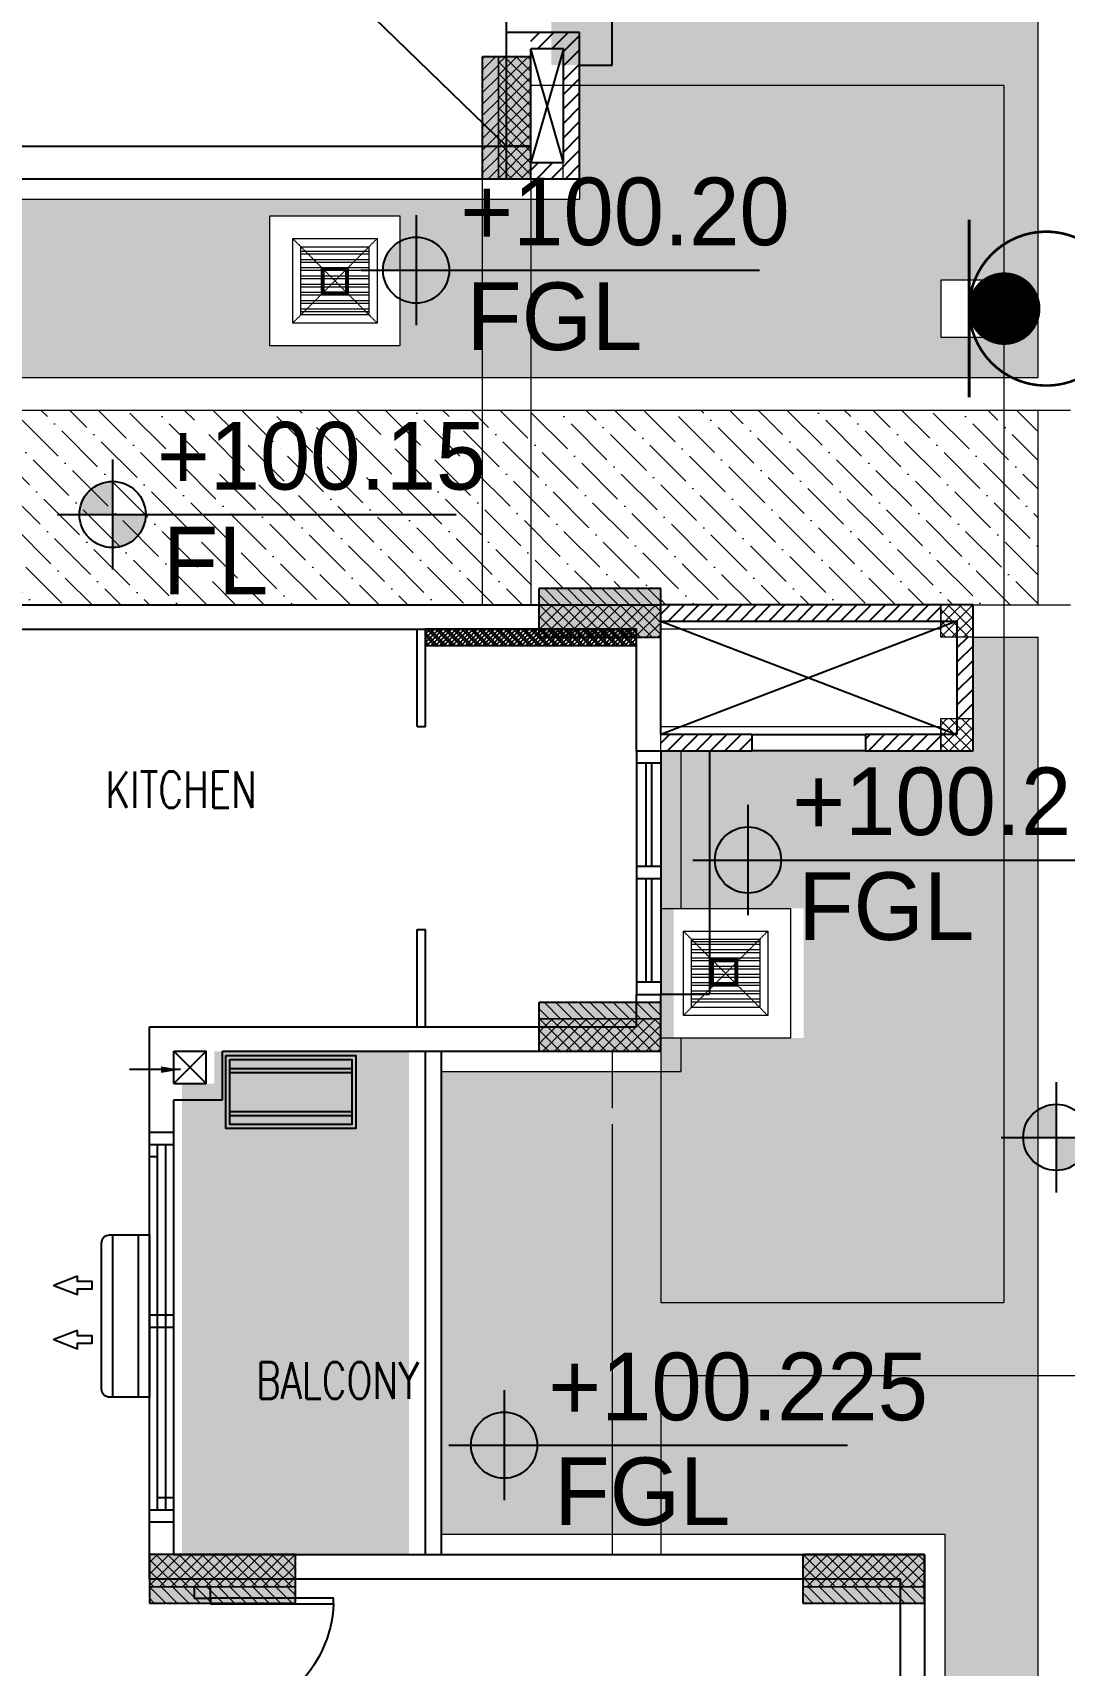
# Model space of a CAD drawing. Header units: millimetres. Extents: x 7964926 to 16080295, y -6277184 to -2986664.
# Drawn here: x 8017617 to 8023973, y -3109593 to -3099535 of the extents above; entities that cross this region are included whole.
import ezdxf

# ---------------------------------------------------------------- set-up
doc = ezdxf.new("R2010")
doc.units = ezdxf.units.MM
doc.header["$LTSCALE"] = 2000
doc.header["$MEASUREMENT"] = 0
for name, pattern in [('( Hidden )', [0.375, 0.25, -0.125]), ('1', [0, 0, 0]), ('AUDIT_D_181231162926-8', [0]), ('DASHED2', [0.375, 0.25, -0.125]), ('HIDDEN', [0.375, 0.25, -0.125])]:
    doc.linetypes.add(name, pattern=pattern)
for name, color, linetype in [('a-AC units', 7, 'Continuous'), ('a-arrow', 8, 'Continuous'), ('a-chajja', 2, 'HIDDEN'), ('a-col', 8, 'DASHED2'), ('a-cutout', 8, 'Continuous'), ('a-door', 8, 'Continuous'), ('a-ele 1', 8, 'Continuous'), ('a-hat col', 252, 'Continuous'), ('a-hatch wall', 8, 'Continuous'), ('a-railing', 2, 'Continuous'), ('a-stair', 1, 'Continuous'), ('a-text m', 8, 'Continuous'), ('a-wall', 8, 'Continuous'), ('a-wall @100', 252, 'Continuous'), ('a-window', 8, 'Continuous'), ('L-FL', 7, 'Continuous')]:
    doc.layers.add(name, color=color, linetype=linetype)
for name, color, linetype, lineweight in [('Building block', 7, 'Continuous', 9), ('L - paving', 9, 'Continuous', 5), ('L-CHAMBERS', 50, 'Continuous', 5), ('L-CORECUT', 4, 'Continuous', 5), ('L-ELE 1', 24, 'Continuous', 20), ('L-ELE 2', 30, 'Continuous', 15), ('L-ELE 3', 40, 'Continuous', 9), ('L-HATCH-1', 9, 'Continuous', 5), ('L-LIGHT FIXTURE', 6, 'AUDIT_D_181231162926-8', 18), ('L-Lighting', 6, 'Continuous', 35), ('L-Paver 400x400', 250, '1', 13), ('L-SHRUBS', 96, 'Continuous', 18), ('STR-Balcony', 250, 'Continuous', 15), ('STR-Column', 250, 'Continuous', 15), ('STR-Column Hatch', 250, 'Continuous', 15), ('STR-Podium Beam', 8, 'Continuous', 15), ('STR-RCC Up Stand', 250, 'Continuous', 15)]:
    doc.layers.add(name, color=color, linetype=linetype, lineweight=lineweight)
doc.styles.add('a-100 txt m', font='romans.shx', dxfattribs={"width": 0.75, "height": 300})
doc.styles.add('Century Gothic', font='GOTHIC.TTF')
doc.styles.add('romans', font='romans.shx', dxfattribs={"width": 0.75})
doc.styles.get("Standard").update_dxf_attribs({"font": 'romans.shx', "width": 0.75})
doc.dimstyles.new('a-100 dim s', dxfattribs={"dimscale": 200, "dimtxt": 1, "dimasz": 0.6, "dimexe": 0.4, "dimexo": 0.1, "dimgap": 0.5, "dimtad": 1, "dimdec": 0, "dimzin": 1, "dimdsep": 46, "dimtxsty": 'romans', "dimblk": 'ARCHTICK', "dimcen": 0.09, "dimclrd": 8, "dimclre": 8, "dimclrt": 2, "dimadec": 0, "dimazin": 0, "dimtfac": 1, "dimtdec": 0, "dimtofl": 0, "dimtmove": 2, "dimatfit": 3, "dimfxl": 1, "dimtolj": 1, "dimtzin": 0, "dimlwd": -1, "dimlwe": -1, "dimarcsym": 0})
pattern_1 = [(45, (1286095.437, 166168.526), (-44.1941738, 44.1941738), [])]
pattern_2 = [(0, (5509213.427, -3743671.92), (12.5, 25), [0, -25])]
pattern_3 = [(45, (5509201.44, -3597523.786), (-35.3553391, 35.3553391), []), (135, (5509201.44, -3597523.786), (-35.3553391, -35.3553391), [])]
pattern_4 = [(315, (7523647.237, -591775.35), (35.3553391, 35.3553391), []), (45, (7523647.237, -591775.35), (-35.3553391, 35.3553391), [])]
pattern_5 = [(315, (7523647.237, -594325.35), (35.3553391, 35.3553391), []), (45, (7523647.237, -594325.35), (-35.3553391, 35.3553391), [])]
pattern_6 = [(315, (7525272.237, -597625.35), (35.3553391, 35.3553391), []), (45, (7525272.237, -597625.35), (-35.3553391, 35.3553391), [])]
pattern_7 = [(315, (7521497.237, -597625.35), (35.3553391, 35.3553391), []), (45, (7521497.237, -597625.35), (-35.3553391, 35.3553391), [])]
pattern_8 = [(45, (5523013.427, -3489393.836), (-35.3553391, 35.3553391), [])]
pattern_9 = [(315, (7631777.187, -605587.335), (35.3553391, 35.3553391), [])]
pattern_10 = [(315, (7631777.187, -608137.335), (35.3553391, 35.3553391), [])]
pattern_11 = [(315, (7633402.187, -611737.335), (35.3553391, 35.3553391), [])]
pattern_12 = [(315, (7629627.187, -611737.335), (35.3553391, 35.3553391), [])]
pattern_13 = [(315, (5509213.427, -3642801.586), (35.3553391, 35.3553391), []), (45, (5509213.427, -3642801.586), (-35.3553391, 35.3553391), [])]
pattern_14 = [(315, (5509212.877, -3644051.586), (35.3553391, 35.3553391), []), (45, (5509212.877, -3644051.586), (-35.3553391, 35.3553391), [])]

# ---------------------------------------------------------------- blocks, each defined once
blk = doc.blocks.new('basement - column')
at = {"layer": 'a-hat col'}
h = blk.add_hatch(color=256, dxfattribs=at)
h.dxf.hatch_style = 1
h.paths.add_polyline_path([(32600, -13624), (32300, -13624), (32300, -14374), (32600, -14374)])
h = blk.add_hatch(color=256, dxfattribs=at)
h.dxf.hatch_style = 1
h.paths.add_polyline_path([(33400, -16899), (32650, -16899), (32650, -17199), (33400, -17199)])
h = blk.add_hatch(color=256, dxfattribs=at)
h.dxf.hatch_style = 1
h.paths.add_polyline_path([(33400, -19449), (32650, -19449), (32650, -19749), (33400, -19749)])
h = blk.add_hatch(color=256, dxfattribs=at)
h.dxf.hatch_style = 1
h.paths.add_polyline_path([(31150, -22849), (30250, -22849), (30250, -23149), (31150, -23149)])
h = blk.add_hatch(color=256, dxfattribs=at)
h.dxf.hatch_style = 1
h.paths.add_polyline_path([(35025, -22849), (34275, -22849), (34275, -23149), (35025, -23149)])
at = {"layer": 'a-col', "linetype": 'DASHED2', "ltscale": 0.001}
for points in [[(32300, -14374), (32600, -14374), (32600, -13624), (32300, -13624)], [(32650, -16899), (32650, -17199), (33400, -17199), (33400, -16899)], [(32650, -19449), (32650, -19749), (33400, -19749), (33400, -19449)], [(30250, -22849), (30250, -23149), (31150, -23149), (31150, -22849)], [(34275, -22849), (34275, -23149), (35025, -23149), (35025, -22849)]]:
    blk.add_lwpolyline(points, close=True, dxfattribs=at)
blk = doc.blocks.new('finish lvl')
h = blk.add_hatch(color=256)
edge = h.paths.add_edge_path()
edge.add_ellipse((0.0378, 0.003), major_axis=(-0.0305, 0.0305), ratio=1, start_angle=-45, end_angle=45)
edge.add_line((-0.0053, 0.003), (0.0378, 0.003))
edge.add_line((0.0378, 0.003), (0.0378, 0.0461))
edge = h.paths.add_edge_path()
edge.add_ellipse((0.0378, 0.003), major_axis=(-0.0305, 0.0305), ratio=1, start_angle=135, end_angle=225)
edge.add_line((0.0809, 0.003), (0.0378, 0.003))
edge.add_line((0.0378, 0.003), (0.0378, -0.0401))
for p, q in [((0.0378, 0.0748), (0.0378, -0.0688)), ((-0.034, 0.003), (0.4857, 0.003))]:
    blk.add_line(p, q)
blk.add_ellipse((0.0378, 0.003), major_axis=(-0.0305, 0.0305), ratio=1, start_param=1.570796326794534, end_param=7.85398163397412)
at = {"layer": 'L-FL'}
for tag, p in [('%%P0.00', (0.1256, 0.0357)), ('FIN.LVL.', (0.1075, -0.103))]:
    blk.add_attdef(tag, p, '', height=0.08, dxfattribs=at)
blk = doc.blocks.new('sd2400')
for p, q in [((0, 150), (2400, 150)), ((75, 150), (75, 0)), ((1200, 150), (1200, 0)), ((1275, 150), (1275, 0)), ((2250, 150), (2250, 100)), ((2325, 150), (2325, 0)), ((0, 0), (2400, 0)), ((75, 100), (2325, 100)), ((75, 50), (2325, 50)), ((150, 100), (150, 0))]:
    blk.add_line(p, q)
blk = doc.blocks.new('*U161')
blk.add_line((70, 0), (70, 0))
blk.add_lwpolyline([(795, 100), (795, 859), (830, 859), (830, 100)], close=True)
for points in [[(0, 100), (70, 100), (70, 0), (0, 0)], [(900, 0), (830, 0), (830, 100), (900, 100)]]:
    blk.add_lwpolyline(points)
blk.add_arc((830, 100), 760, 92.6396, 180)
blk = doc.blocks.new('AC ODU')
at = {"color": 8}
for p, q in [((420369, 284087), (421119, 284087)), ((420369, 284062), (421119, 284062)), ((420369, 283822), (421119, 283822)), ((420369, 283797), (421119, 283797))]:
    blk.add_line(p, q, dxfattribs=at)
for points in [[(420344, 284167), (421144, 284167), (421144, 283717), (420344, 283717)], [(420369, 284142), (421119, 284142), (421119, 283742), (420369, 283742)]]:
    blk.add_lwpolyline(points, close=True, dxfattribs=at)
blk = doc.blocks.new('AC IDU')
at = {"color": 8}
for p, q in [((419493, 283872), (419493, 284872)), ((419651, 283872), (419651, 284872))]:
    blk.add_line(p, q, dxfattribs=at)
blk.add_lwpolyline([(419423, 284872), (419668, 284872, -0.414214), (419718, 284822), (419718, 283922, -0.414214), (419668, 283872), (419423, 283872)], format="xyb", close=True, dxfattribs=at)
at = {"color": 252}
for points in [[(419867, 284460), (420012, 284516), (419867, 284573), (419867, 284539), (419776, 284539), (419776, 284494), (419867, 284494)], [(419867, 284126), (420012, 284183), (419867, 284239), (419867, 284205), (419776, 284205), (419776, 284160), (419867, 284160)]]:
    blk.add_lwpolyline(points, close=True, dxfattribs=at)
blk = doc.blocks.new('_ArchTick')
at = {"color": 0, "linetype": 'ByBlock', "const_width": 0.15}
blk.add_lwpolyline([(-0.5, -0.5), (0.5, 0.5)], dxfattribs=at)
blk = doc.blocks.new('post top one sided')
at = {"layer": 'L-HATCH-1', "ltscale": 0.1}
h = blk.add_hatch(dxfattribs=at)
h.set_pattern_fill('ANSI31', color=8, scale=0.75)
h.set_pattern_definition([(45, (2008926.81801, -783730.16218), (-0.0662912607362, 0.0662912607362), [])])
h.paths.add_polyline_path([(8035707, -3134921, 1.000003), (8036139, -3134921, 1.000003)])
at = {"layer": 'L-LIGHT FIXTURE', "const_width": 18.8, "elevation": 0}
blk.add_lwpolyline([(8035707, -3134373), (8035707, -3135468)], dxfattribs=at)
at = {"layer": 'L-LIGHT FIXTURE', "const_width": 15, "elevation": 0}
for points in [[(8035707, -3134921, 1.000003), (8036656, -3134921, 3.976835), (8036444, -3135316, 1.671841), (8035707, -3134921, 1.000008)], [(8036139, -3134921, 1.000002), (8035707, -3134921)], [(8036139, -3134921, -1.000002), (8035707, -3134921)]]:
    blk.add_lwpolyline(points, format="xyb", dxfattribs=at)
at = {"layer": 'L-LIGHT FIXTURE'}
blk.add_circle((8036182, -3134921, 0), 475, dxfattribs=at)
blk = doc.blocks.new('CHAMBERS')
at = {"layer": 'L-Paver 400x400', "true_color": 0x636466}
h = blk.add_hatch(dxfattribs=at)
h.set_pattern_fill('ANSI32', color=251, scale=135, angle=315)
h.set_pattern_definition([(0, (0.48, 1.42), (1e-14, 50.625), []), (0, (17.355, -15.46), (1e-14, 50.625), [])])
h.paths.add_polyline_path([(7999084, -3148058), (7998664, -3148058), (7998664, -3148478), (7999084, -3148478)])
at = {"layer": 'L-CHAMBERS', "color": 42}
for points in [[(7999274, -3148668), (7998474, -3148668), (7998474, -3147868), (7999274, -3147868)], [(7999134, -3148528), (7998614, -3148528), (7998614, -3148008), (7999134, -3148008)], [(7999084, -3148478), (7998664, -3148478), (7998664, -3148058), (7999084, -3148058)]]:
    blk.add_lwpolyline(points, close=True, dxfattribs=at)
at = {"layer": 'L-Paver 400x400', "color": 251, "linetype": '( Hidden )', "ltscale": 0.005, "true_color": 0x636466}
for p, q in [((7998614, -3148008), (7999134, -3148528)), ((7998614, -3148528), (7999134, -3148008))]:
    blk.add_line(p, q, dxfattribs=at)
blk = doc.blocks.new('block 1')
at = {"layer": 'a-hatch wall'}
h = blk.add_hatch(dxfattribs=at)
h.set_pattern_fill('ANSI31', color=256, scale=500)
h.set_pattern_definition(pattern_1)
h.paths.add_polyline_path([(8098569, -2862880), (8098269, -2862880), (8098269, -2862980), (8098469, -2862980), (8098469, -2863680), (8098269, -2863680), (8098269, -2863780), (8098569, -2863780)])
h = blk.add_hatch(dxfattribs=at)
h.set_pattern_fill('ANSI31', color=256, scale=500)
h.set_pattern_definition(pattern_1)
h.paths.add_polyline_path([(8100994, -2866605), (8100894, -2866605), (8100894, -2867105), (8100994, -2867105)])
h.paths.add_polyline_path([(8100794, -2866405), (8099069, -2866405), (8099069, -2866505), (8100794, -2866505)])
h.paths.add_polyline_path([(8100794, -2867205), (8100331, -2867205), (8100331, -2867305), (8100794, -2867305)])
h.paths.add_polyline_path([(8099631, -2867205), (8099069, -2867205), (8099069, -2867305), (8099369, -2867305), (8099631, -2867305)])
h = blk.add_hatch(dxfattribs=at)
h.set_pattern_fill('ANSI37', color=256, scale=300)
h.set_pattern_definition([(45, (1285615.5, 166168.526), (-26.5165043, 26.5165043), []), (135, (1285615.5, 166168.526), (-26.5165043, -26.5165043), [])])
h.paths.add_polyline_path([(8097619, -2866555), (8097619, -2866655), (8098919, -2866655), (8098919, -2866555)])
at = {"layer": 'a-chajja', "ltscale": 0.005}
blk.add_lwpolyline([(8099069, -2867305), (8099369, -2867305), (8099369, -2868805), (8099069, -2868805)], dxfattribs=at)
at = {"layer": 'a-cutout', "linetype": 'HIDDEN', "ltscale": 1000}
for p, q in [((8088619, -2854355), (8098119, -2863580)), ((8099069, -2866505), (8100894, -2867205)), ((8100894, -2866505), (8099069, -2867205))]:
    blk.add_line(p, q, dxfattribs=at)
at = {"layer": 'a-door'}
blk.add_line((8099981, -2867205), (8099981, -2867205), dxfattribs=at)
for points in [[(8099631, -2867205), (8100331, -2867205)], [(8100331, -2867305), (8099631, -2867305)]]:
    blk.add_lwpolyline(points, dxfattribs=at)
at = {"layer": 'a-ele 1'}
for p, q in [((8097569, -2867155), (8097569, -2866555)), ((8097619, -2867155), (8097619, -2866555)), ((8097569, -2867155), (8097619, -2867155)), ((8097569, -2868405), (8097619, -2868405)), ((8097569, -2869005), (8097569, -2868405)), ((8097619, -2869005), (8097619, -2868405)), ((8096269, -2869355), (8096069, -2869155)), ((8096269, -2869155), (8096069, -2869355))]:
    blk.add_line(p, q, dxfattribs=at)
at = {"layer": 'a-railing'}
for p, q in [((8097619, -2872255), (8097619, -2869155)), ((8097719, -2872255), (8097719, -2869155))]:
    blk.add_line(p, q, dxfattribs=at)
at = {"layer": 'a-stair'}
for p, q in [((8098469, -2863680), (8098269, -2862980)), ((8098469, -2862980), (8098269, -2863680))]:
    blk.add_line(p, q, dxfattribs=at)
at = {"layer": 'a-wall'}
for p, q in [((8098119, -2863780), (8098119, -2862880)), ((8098569, -2862880), (8098119, -2862880)), ((8098569, -2863780), (8098569, -2862880)), ((8098269, -2863780), (8098269, -2862980)), ((8098469, -2862980), (8098269, -2862980)), ((8098469, -2863680), (8098469, -2862980)), ((8094469, -2863580), (8098269, -2863580)), ((8098269, -2863580), (8098119, -2863580)), ((8098269, -2863680), (8098469, -2863680)), ((8094469, -2863780), (8098269, -2863780)), ((8098269, -2863780), (8098569, -2863780)), ((8094319, -2866405), (8099069, -2866405)), ((8099069, -2867205), (8099069, -2866405)), ((8100994, -2866405), (8099069, -2866405)), ((8100994, -2867305), (8100994, -2866405)), ((8094469, -2866555), (8098919, -2866555)), ((8098919, -2867305), (8098919, -2866555)), ((8099069, -2866505), (8100894, -2866505)), ((8100894, -2866505), (8100894, -2867205)), ((8099631, -2867205), (8099069, -2867205)), ((8099631, -2867205), (8099631, -2867305)), ((8100894, -2867205), (8100331, -2867205)), ((8100331, -2867205), (8100331, -2867305)), ((8098919, -2867305), (8099069, -2867305)), ((8099069, -2867305), (8099631, -2867305)), ((8100331, -2867305), (8100994, -2867305)), ((8098919, -2868805), (8098919, -2868805)), ((8098919, -2868805), (8098919, -2868805)), ((8098919, -2868805), (8099069, -2868805)), ((8098919, -2868955), (8098919, -2868805)), ((8098919, -2868805), (8098919, -2868805)), ((8098919, -2868805), (8099069, -2868805)), ((8098919, -2869005), (8098919, -2868805)), ((8099069, -2868955), (8099069, -2868805)), ((8099069, -2869155), (8099069, -2868805)), ((8099069, -2868852), (8099069, -2868852)), ((8095919, -2869655), (8095919, -2869005)), ((8095919, -2869005), (8098919, -2869005)), ((8096069, -2869155), (8096269, -2869155)), ((8096069, -2869355), (8096069, -2869155)), ((8096269, -2869355), (8096269, -2869155)), ((8096369, -2869455), (8096369, -2869155)), ((8096369, -2869155), (8099069, -2869155)), ((8096069, -2869355), (8096269, -2869355)), ((8096069, -2869655), (8096069, -2869455)), ((8096069, -2869455), (8096369, -2869455)), ((8095919, -2869655), (8096069, -2869655)), ((8095919, -2872405), (8095919, -2872055)), ((8095919, -2872055), (8096069, -2872055)), ((8096069, -2872255), (8096069, -2872055)), ((8096069, -2872255), (8100694, -2872255)), ((8100694, -2872255), (8100694, -2873005)), ((8095919, -2872405), (8100544, -2872405)), ((8100544, -2872405), (8100544, -2873005))]:
    blk.add_line(p, q, dxfattribs=at)
at = {"layer": 'a-wall @100'}
blk.add_lwpolyline([(8097619, -2866555), (8097619, -2866655), (8098919, -2866655), (8098919, -2866555)], close=True, dxfattribs=at)
at = {"layer": 'a-window'}
for p, q in [((8098119, -2862880), (8098119, -2860680)), ((8098919, -2867305), (8098919, -2868805)), ((8099069, -2867305), (8099069, -2868805)), ((8099069, -2867380), (8098919, -2867380)), ((8098976, -2867380), (8098976, -2868018)), ((8099011, -2867380), (8099011, -2868018)), ((8099069, -2868018), (8098919, -2868018)), ((8099069, -2868018), (8099069, -2868093)), ((8099069, -2868093), (8098919, -2868093)), ((8098976, -2868093), (8098976, -2868730)), ((8099011, -2868093), (8099011, -2868730)), ((8099069, -2868730), (8098919, -2868730))]:
    blk.add_line(p, q, dxfattribs=at)
at = {"layer": 'a-AC units'}
blk.add_blockref('AC ODU', (7676046, -3153348), dxfattribs=at)
at = {"layer": 'a-AC units', "rotation": 179.9999999998773}
blk.add_blockref('AC IDU', (8515342, -2586415), dxfattribs=at)
at = {"layer": 'a-door', "rotation": 90}
blk.add_blockref('sd2400', (8096069, -2872055), dxfattribs=at)
at = {"layer": 'a-door', "xscale": -1, "rotation": 270}
blk.add_blockref('*U161', (8096194, -2873355), dxfattribs=at)
at = {"layer": 'a-arrow'}
blk.add_leader([(8096110, -2869269), (8095797, -2869269)], dimstyle='a-100 dim s', override={"dimgap": 0.5, "dimtad": 0}, dxfattribs=at)

msp = doc.modelspace()

# ---------------------------------------------------------------- hatches: boundary and pattern name
at = {"layer": 'a-hatch wall'}
h = msp.add_hatch(dxfattribs=at)
h.set_pattern_fill('ANSI37', color=256, scale=300)
h.set_pattern_definition([(45, (1208032.907, -70486.104), (-26.5165043, 26.5165043), []), (135, (1208032.907, -70486.104), (-26.5165043, -26.5165043), [])])
h.paths.add_polyline_path([(8020036.1, -3103210), (8020036.1, -3103310), (8021336.1, -3103310), (8021336.1, -3103210)])
at = {"layer": 'L - paving'}
h = msp.add_hatch(dxfattribs=at)
h.set_pattern_fill('ANSI36', color=256, scale=1000, angle=90)
h.set_pattern_definition([(135, (0.13, -1e-05), (-243.067956, 66.2912607), [312.5, -62.5, 0, -62.5])])
edge = h.paths.add_edge_path()
edge.add_arc((8015986.3, -3103060), 65, 180, 360)
edge.add_line((8016051.3, -3103060), (8016736.2, -3103060))
edge.add_line((8016736.2, -3103060), (8016736.2, -3102960))
edge.add_line((8016736.2, -3102960), (8017486.2, -3102960))
edge.add_line((8017486.2, -3102960), (8017486.2, -3103060))
edge.add_line((8017486.2, -3103060), (8020736.2, -3103060))
edge.add_line((8020736.2, -3103060), (8020736.2, -3102960))
edge.add_line((8020736.2, -3102960), (8021486.2, -3102960))
edge.add_line((8021486.2, -3102960), (8021486.2, -3103060))
edge.add_line((8021486.2, -3103060), (8023411.3, -3103060))
edge.add_line((8023411.3, -3103060), (8023661.3, -3103060))
edge.add_line((8023811.3, -3103060), (8023811.3, -3101860))
edge.add_line((8023661.3, -3101860), (8015236.3, -3101860))
edge.add_line((8015236.3, -3101860), (8015236.3, -3103060))
edge.add_line((8015236.3, -3103060), (8015921.3, -3103060))
h.paths.add_polyline_path([(8015236.3, -3103786.8), (8015438.4, -3104136.9), (8015461.5, -3104123.5), (8015236.3, -3103733.4)])
at = {"layer": 'L-SHRUBS'}
h = msp.add_hatch(dxfattribs=at)
h.set_pattern_fill('GRASS', color=256, scale=200)
edge = h.paths.add_edge_path()
edge.add_arc((8021507.6, -3092467.9), 2308, 356.46997, 448.43979)
edge.add_line((8021361.2, -3090160), (8020686.2, -3090160))
edge.add_line((8020686.2, -3090310), (8020686.2, -3090860))
edge.add_line((8020686.2, -3090860), (8020686.2, -3090860))
edge.add_line((8020686.2, -3090860), (8020986.3, -3090860))
edge.add_line((8020986.3, -3090860), (8020986.3, -3091560))
edge.add_line((8020986.3, -3091560), (8021186.3, -3091560))
edge.add_line((8020811.3, -3091560), (8020811.3, -3099735))
edge.add_line((8021186.3, -3099735), (8020986.3, -3099735))
edge.add_line((8020986.3, -3099735), (8020986.3, -3100435))
edge.add_line((8020986.3, -3100560), (8020686.2, -3100560))
edge.add_line((8020686.2, -3100435), (8020686.2, -3100435))
edge.add_line((8020686.2, -3100560), (8020386.2, -3100560))
edge.add_line((8020386.2, -3100560), (8016886.2, -3100560))
edge.add_line((8016886.2, -3100435), (8016886.2, -3100562.5))
edge.add_line((8016886.2, -3100562.5), (8014511.3, -3100562.5))
edge.add_line((8014511.3, -3100562.5), (8014511.3, -3103060))
edge.add_line((8014386.1, -3103060), (8015036.3, -3103060))
edge.add_line((8015036.3, -3103060), (8015036.3, -3101660))
edge.add_line((8015036.3, -3101660), (8023811.3, -3101660))
edge.add_line((8023811.3, -3101660), (8023811.3, -3092610))
h.paths.add_polyline_path([(8019078.5, -3100664.9), (8019878.5, -3100664.9), (8019878.5, -3101464.9), (8019078.5, -3101464.9)], flags=16)
h.paths.add_polyline_path([(8022713.1, -3095151), (8021913.5, -3095151), (8021913.5, -3095949.6), (8022713.1, -3095949.6)], flags=16)
h.paths.add_polyline_path([(8023211.3, -3101410), (8023561.3, -3101410), (8023561.3, -3101060), (8023211.3, -3101060)], flags=16)
h = msp.add_hatch(dxfattribs=at)
h.set_pattern_fill('GRASS', color=256, scale=200)
h.paths.add_polyline_path([(8019993, -3113221.9), (8019954.6, -3113183.5), (8019916.3, -3113221.9)], flags=17)
h.paths.add_polyline_path([(8021566.7, -3104930), (8022366.3, -3104930), (8022366.3, -3105728.5), (8021566.7, -3105728.5)], flags=16)
h.paths.add_polyline_path([(8020136.3, -3108785), (8023236.1, -3108785), (8023236.1, -3109660), (8023411.3, -3109660), (8023411.3, -3110360), (8023111.3, -3110360), (8023111.3, -3111860), (8023411.3, -3111860), (8023411.3, -3112760), (8023111.2, -3112760), (8023111.2, -3112760), (8022361.3, -3112760), (8022361.3, -3113060), (8020861.3, -3113060), (8020861.3, -3112760), (8018336.3, -3112760), (8017636.2, -3112760), (8017636.2, -3112760), (8016736.2, -3112760), (8014236.3, -3112760), (8014361, -3112885), (8014361.2, -3115510), (8016686.3, -3115510), (8016686.3, -3113760), (8016686.3, -3113221.3), (8019554.6, -3113221.8), (8019554.6, -3112785), (8020354.6, -3112785), (8020354.6, -3113222), (8023811.3, -3113222.7), (8023811.3, -3113222), (8023811.3, -3103260.7), (8023411.3, -3103260), (8023411.3, -3103960), (8021486.1, -3103960), (8021486.1, -3105460), (8021486.3, -3105460), (8021486.3, -3105935), (8020736.2, -3105935), (8020136.3, -3105935)])
at = {"layer": 'STR-Balcony', "linetype": 'Continuous'}
h = msp.add_hatch(dxfattribs=at)
h.set_pattern_fill('DOTS', color=256, scale=400, style=0)
h.set_pattern_definition(pattern_2)
h.paths.add_polyline_path([(8018736.1, -3106010), (8018536.1, -3106010), (8018536.1, -3108910), (8019936.1, -3108910), (8019936.1, -3105810), (8018736.1, -3105810)])
h = msp.add_hatch(dxfattribs=at)
h.set_pattern_fill('DOTS', color=256, scale=400, style=0)
h.set_pattern_definition(pattern_2)
h.paths.add_polyline_path([(8018736.1, -3106010), (8018536.1, -3106010), (8018536.1, -3108910), (8019936.1, -3108910), (8019936.1, -3105810), (8018736.1, -3105810)])
at = {"layer": 'STR-Column Hatch'}
h = msp.add_hatch(dxfattribs=at)
h.set_pattern_fill('ANSI31', color=250, scale=400)
h.set_pattern_definition(pattern_8)
h.paths.add_polyline_path([(8020386.1, -3100435), (8020486.1, -3100435), (8020486.1, -3099685), (8020386.1, -3099685)])
h = msp.add_hatch(dxfattribs=at)
h.set_pattern_fill('ANSI31', color=250, scale=400)
h.set_pattern_definition(pattern_8)
h.paths.add_polyline_path([(8020386.1, -3100435), (8020486.1, -3100435), (8020486.1, -3099685), (8020386.1, -3099685)])
h = msp.add_hatch(dxfattribs=at)
h.set_pattern_fill('ANSI37', color=250, scale=400)
h.set_pattern_definition(pattern_3)
h.paths.add_polyline_path([(8020486.1, -3100435), (8020686.1, -3100435), (8020686.1, -3099685), (8020486.1, -3099685)])
h = msp.add_hatch(dxfattribs=at)
h.set_pattern_fill('ANSI37', color=250, scale=400)
h.set_pattern_definition(pattern_3)
h.paths.add_polyline_path([(8020486.1, -3100435), (8020686.1, -3100435), (8020686.1, -3099685), (8020486.1, -3099685)])
h = msp.add_hatch(dxfattribs=at)
h.set_pattern_fill('ANSI31', color=250, scale=400, angle=-90)
h.set_pattern_definition(pattern_9)
h.paths.add_polyline_path([(8020736.1, -3102960), (8020736.1, -3103060), (8021486.1, -3103060), (8021486.1, -3102960)])
h = msp.add_hatch(dxfattribs=at)
h.set_pattern_fill('ANSI31', color=250, scale=400, angle=-90)
h.set_pattern_definition(pattern_9)
h.paths.add_polyline_path([(8020736.1, -3102960), (8020736.1, -3103060), (8021486.1, -3103060), (8021486.1, -3102960)])
h = msp.add_hatch(dxfattribs=at)
h.set_pattern_fill('ANSI37', color=250, scale=400, angle=-90)
h.set_pattern_definition(pattern_4)
h.paths.add_polyline_path([(8020736.1, -3103060), (8020736.1, -3103260), (8021486.1, -3103260), (8021486.1, -3103060)])
h = msp.add_hatch(dxfattribs=at)
h.set_pattern_fill('ANSI37', color=250, scale=400, angle=-90)
h.set_pattern_definition(pattern_4)
h.paths.add_polyline_path([(8020736.1, -3103060), (8020736.1, -3103260), (8021486.1, -3103260), (8021486.1, -3103060)])
h = msp.add_hatch(dxfattribs=at)
h.set_pattern_fill('ANSI37', color=250, scale=400, angle=-90)
h.set_pattern_definition(pattern_13)
h.paths.add_polyline_path([(8023211.1, -3103060), (8023411.1, -3103060), (8023411.1, -3103260), (8023211.1, -3103260)])
h = msp.add_hatch(dxfattribs=at)
h.set_pattern_fill('ANSI37', color=250, scale=400, angle=-90)
h.set_pattern_definition(pattern_13)
h.paths.add_polyline_path([(8023211.1, -3103060), (8023411.1, -3103060), (8023411.1, -3103260), (8023211.1, -3103260)])
h = msp.add_hatch(dxfattribs=at)
h.set_pattern_fill('ANSI37', color=250, scale=400, angle=-90)
h.set_pattern_definition(pattern_14)
h.paths.add_polyline_path([(8023211.1, -3103760), (8023411.1, -3103760), (8023411.1, -3103960), (8023211.1, -3103960)])
h = msp.add_hatch(dxfattribs=at)
h.set_pattern_fill('ANSI37', color=250, scale=400, angle=-90)
h.set_pattern_definition(pattern_14)
h.paths.add_polyline_path([(8023211.1, -3103760), (8023411.1, -3103760), (8023411.1, -3103960), (8023211.1, -3103960)])
h = msp.add_hatch(dxfattribs=at)
h.set_pattern_fill('ANSI31', color=250, scale=400, angle=-90)
h.set_pattern_definition(pattern_10)
h.paths.add_polyline_path([(8020736.1, -3105510), (8020736.1, -3105610), (8021486.1, -3105610), (8021486.1, -3105510)])
h = msp.add_hatch(dxfattribs=at)
h.set_pattern_fill('ANSI31', color=250, scale=400, angle=-90)
h.set_pattern_definition(pattern_10)
h.paths.add_polyline_path([(8020736.1, -3105510), (8020736.1, -3105610), (8021486.1, -3105610), (8021486.1, -3105510)])
h = msp.add_hatch(dxfattribs=at)
h.set_pattern_fill('ANSI37', color=250, scale=400, angle=-90)
h.set_pattern_definition(pattern_5)
h.paths.add_polyline_path([(8020736.1, -3105610), (8020736.1, -3105810), (8021486.1, -3105810), (8021486.1, -3105610)])
h = msp.add_hatch(dxfattribs=at)
h.set_pattern_fill('ANSI37', color=250, scale=400, angle=-90)
h.set_pattern_definition(pattern_5)
h.paths.add_polyline_path([(8020736.1, -3105610), (8020736.1, -3105810), (8021486.1, -3105810), (8021486.1, -3105610)])
h = msp.add_hatch(dxfattribs=at)
h.set_pattern_fill('ANSI37', color=250, scale=400, angle=-90)
h.set_pattern_definition(pattern_7)
h.paths.add_polyline_path([(8018336.1, -3108910), (8018336.1, -3109110), (8019236.1, -3109110), (8019236.1, -3108910)])
h = msp.add_hatch(dxfattribs=at)
h.set_pattern_fill('ANSI37', color=250, scale=400, angle=-90)
h.set_pattern_definition(pattern_7)
h.paths.add_polyline_path([(8018336.1, -3108910), (8018336.1, -3109110), (8019236.1, -3109110), (8019236.1, -3108910)])
h = msp.add_hatch(dxfattribs=at)
h.set_pattern_fill('ANSI37', color=250, scale=400, angle=-90)
h.set_pattern_definition(pattern_6)
h.paths.add_polyline_path([(8022361.1, -3108910), (8022361.1, -3109110), (8023111.1, -3109110), (8023111.1, -3108910)])
h = msp.add_hatch(dxfattribs=at)
h.set_pattern_fill('ANSI37', color=250, scale=400, angle=-90)
h.set_pattern_definition(pattern_6)
h.paths.add_polyline_path([(8022361.1, -3108910), (8022361.1, -3109110), (8023111.1, -3109110), (8023111.1, -3108910)])
h = msp.add_hatch(dxfattribs=at)
h.set_pattern_fill('ANSI31', color=250, scale=400, angle=-90)
h.set_pattern_definition(pattern_12)
h.paths.add_polyline_path([(8018336.1, -3109110), (8018336.1, -3109210), (8019236.1, -3109210), (8019236.1, -3109110)])
h = msp.add_hatch(dxfattribs=at)
h.set_pattern_fill('ANSI31', color=250, scale=400, angle=-90)
h.set_pattern_definition(pattern_12)
h.paths.add_polyline_path([(8018336.1, -3109110), (8018336.1, -3109210), (8019236.1, -3109210), (8019236.1, -3109110)])
h = msp.add_hatch(dxfattribs=at)
h.set_pattern_fill('ANSI31', color=250, scale=400, angle=-90)
h.set_pattern_definition(pattern_11)
h.paths.add_polyline_path([(8022361.1, -3109110), (8022361.1, -3109210), (8023111.1, -3109210), (8023111.1, -3109110)])
h = msp.add_hatch(dxfattribs=at)
h.set_pattern_fill('ANSI31', color=250, scale=400, angle=-90)
h.set_pattern_definition(pattern_11)
h.paths.add_polyline_path([(8022361.1, -3109110), (8022361.1, -3109210), (8023111.1, -3109210), (8023111.1, -3109110)])

# ---------------------------------------------------------------- linework, layer by layer
at = {"layer": 'L-CORECUT', "const_width": 25}
for points in [[(8019403, -3100991.4), (8019553, -3100991.4), (8019553, -3101141.4), (8019403, -3101141.4)], [(8021801.2, -3105249.8), (8021951.2, -3105249.8), (8021951.2, -3105399.8), (8021801.2, -3105399.8)]]:
    msp.add_lwpolyline(points, close=True, dxfattribs=at)
at = {"layer": 'L-ELE 1'}
for p, q in [((8015236.3, -3101860), (8024011.3, -3101860)), ((8023411.3, -3103060), (8024011.3, -3103060))]:
    msp.add_line(p, q, dxfattribs=at)
at = {"layer": 'L-ELE 2'}
for p, q in [((8023811.3, -3101660), (8023811.3, -3092460)), ((8020986.4, -3100435), (8020986.4, -3100560)), ((8014511.3, -3100560), (8020986.4, -3100560)), ((8015036.3, -3101660), (8023811.3, -3101660)), ((8023811.3, -3103060), (8023811.3, -3101860)), ((8023411.3, -3103260), (8023661.3, -3103260)), ((8023411.3, -3103260), (8023811.3, -3103260)), ((8023811.3, -3113222.7), (8023811.3, -3103260))]:
    msp.add_line(p, q, dxfattribs=at)
msp.add_lwpolyline([(8023211.3, -3101410), (8023561.3, -3101410), (8023561.3, -3101060), (8023211.3, -3101060)], close=True, dxfattribs=at)
for points in [[(8021611.1, -3104927.1), (8021611.1, -3103960)], [(8020136.1, -3105935), (8021611.1, -3105935), (8021611.1, -3105727.1)], [(8020136.1, -3108785), (8023236.1, -3108785), (8023236.1, -3111860)]]:
    msp.add_lwpolyline(points, dxfattribs=at)
at = {"layer": 'L-ELE 3', "lineweight": 25}
for p, q in [((8021186.3, -3099735), (8021186.3, -3091560)), ((8020986.3, -3099735), (8021186.3, -3099735))]:
    msp.add_line(p, q, dxfattribs=at)
at = {"layer": 'STR-Column', "color": 8}
for points in [[(8020386.1, -3100435), (8020486.1, -3100435), (8020486.1, -3099685), (8020386.1, -3099685)], [(8020386.1, -3100435), (8020486.1, -3100435), (8020486.1, -3099685), (8020386.1, -3099685)], [(8020486.1, -3100435), (8020686.1, -3100435), (8020686.1, -3099685), (8020486.1, -3099685)], [(8020486.1, -3100435), (8020686.1, -3100435), (8020686.1, -3099685), (8020486.1, -3099685)], [(8020736.1, -3102960), (8020736.1, -3103060), (8021486.1, -3103060), (8021486.1, -3102960)], [(8020736.1, -3102960), (8020736.1, -3103060), (8021486.1, -3103060), (8021486.1, -3102960)], [(8020736.1, -3103060), (8020736.1, -3103260), (8021486.1, -3103260), (8021486.1, -3103060)], [(8020736.1, -3103060), (8020736.1, -3103260), (8021486.1, -3103260), (8021486.1, -3103060)], [(8023211.1, -3103060), (8023411.1, -3103060), (8023411.1, -3103260), (8023211.1, -3103260)], [(8023211.1, -3103060), (8023411.1, -3103060), (8023411.1, -3103260), (8023211.1, -3103260)], [(8023211.1, -3103760), (8023411.1, -3103760), (8023411.1, -3103960), (8023211.1, -3103960)], [(8023211.1, -3103760), (8023411.1, -3103760), (8023411.1, -3103960), (8023211.1, -3103960)], [(8020736.1, -3105510), (8020736.1, -3105610), (8021486.1, -3105610), (8021486.1, -3105510)], [(8020736.1, -3105510), (8020736.1, -3105610), (8021486.1, -3105610), (8021486.1, -3105510)], [(8020736.1, -3105610), (8020736.1, -3105810), (8021486.1, -3105810), (8021486.1, -3105610)], [(8020736.1, -3105610), (8020736.1, -3105810), (8021486.1, -3105810), (8021486.1, -3105610)], [(8018336.1, -3108910), (8018336.1, -3109110), (8019236.1, -3109110), (8019236.1, -3108910)], [(8018336.1, -3108910), (8018336.1, -3109110), (8019236.1, -3109110), (8019236.1, -3108910)], [(8022361.1, -3108910), (8022361.1, -3109110), (8023111.1, -3109110), (8023111.1, -3108910)], [(8022361.1, -3108910), (8022361.1, -3109110), (8023111.1, -3109110), (8023111.1, -3108910)], [(8018336.1, -3109110), (8018336.1, -3109210), (8019236.1, -3109210), (8019236.1, -3109110)], [(8018336.1, -3109110), (8018336.1, -3109210), (8019236.1, -3109210), (8019236.1, -3109110)], [(8022361.1, -3109110), (8022361.1, -3109210), (8023111.1, -3109210), (8023111.1, -3109110)], [(8022361.1, -3109110), (8022361.1, -3109210), (8023111.1, -3109210), (8023111.1, -3109110)]]:
    msp.add_lwpolyline(points, close=True, dxfattribs=at)
at = {"layer": 'STR-Podium Beam', "linetype": 'HIDDEN', "lineweight": 5, "ltscale": 0.005}
for p, q in [((8023600.4, -3099860), (8020686.1, -3099860)), ((8023600.4, -3099860), (8020686.1, -3099860)), ((8023600.4, -3099860), (8023600.4, -3107360)), ((8023600.4, -3099860), (8023600.4, -3107360)), ((8020386.1, -3100435), (8020386.1, -3103060)), ((8020386.1, -3100435), (8020386.1, -3103060)), ((8020686.1, -3100435), (8020686.1, -3103060)), ((8020686.1, -3100435), (8020686.1, -3103060)), ((8021186.1, -3105810), (8021186.1, -3106160)), ((8021186.1, -3105810), (8021186.1, -3106160)), ((8021486.1, -3105810), (8021486.1, -3107360)), ((8021486.1, -3105810), (8021486.1, -3107360)), ((8021186.1, -3106260), (8021186.1, -3108910)), ((8021186.1, -3106260), (8021186.1, -3108910)), ((8023600.4, -3107360), (8021486.1, -3107360)), ((8023600.4, -3107360), (8021486.1, -3107360)), ((8021486.1, -3107810), (8021486.1, -3108910)), ((8026686.1, -3107810), (8021486.1, -3107810)), ((8021486.1, -3107810), (8021486.1, -3108910)), ((8026686.1, -3107810), (8021486.1, -3107810))]:
    msp.add_line(p, q, dxfattribs=at)
at = {"layer": 'STR-RCC Up Stand'}
for points in [[(8020886.1, -3100335), (8020686.1, -3100335), (8020686.1, -3100435), (8020886.1, -3100435)], [(8020886.1, -3100335), (8020686.1, -3100335), (8020686.1, -3100435), (8020886.1, -3100435)], [(8021486.1, -3103060), (8023211.1, -3103060), (8023211.1, -3103210), (8021486.1, -3103210)], [(8023211.1, -3103960), (8021486.1, -3103960), (8021486.1, -3103810), (8023211.1, -3103810)]]:
    msp.add_lwpolyline(points, close=True, dxfattribs=at)

# ---------------------------------------------------------------- block references
at = {"layer": 'Building block', "color": 8}
msp.add_blockref('block 1', (-77582.6, -236654.6), dxfattribs=at)
at = {"layer": 'L-CHAMBERS', "color": 8}
for p in [(20604.8, 47204.2), (20604.8, 47204.2), (23011.8, 42937.7)]:
    msp.add_blockref('CHAMBERS', p, dxfattribs=at)
at = {"layer": 'L-FL', "ltscale": 0.5}
ref = msp.add_blockref('finish lvl', (8019800.4, -3101012.4), dxfattribs=dict(at, xscale=4725.606725092182, yscale=4725.606725092182, zscale=4725.606725092182, rotation=0.0002105369682294075))
ref.add_attrib('FIN.LVL.', 'FGL', (8020289.3, -3101490.5, 0), dxfattribs={"ltscale": 0.5, "height": 416.57, "rotation": 0.00021, "style": 'Century Gothic'})
ref.add_attrib('%%P0.00', '+100.20', (8020251.8, -3100844.6), dxfattribs={"ltscale": 0.5, "height": 416.57, "rotation": 0.00021, "style": 'Century Gothic'})
ref = msp.add_blockref('finish lvl', (8017930.6, -3102517.8), dxfattribs=dict(at, xscale=4725.606725092182, yscale=4725.606725092182, zscale=4725.606725092182, rotation=0.0002105369682425805))
ref.add_attrib('FIN.LVL.', 'FL', (8018419.4, -3102995.9, 0), dxfattribs={"ltscale": 0.5, "height": 416.57, "rotation": 0.00021, "style": 'Century Gothic'})
ref.add_attrib('%%P0.00', '+100.15', (8018382, -3102350), dxfattribs={"ltscale": 0.5, "height": 416.57, "rotation": 0.00021, "style": 'Century Gothic'})
ref = msp.add_blockref('finish lvl', (8021845.2, -3104646.3), dxfattribs=dict(at, xscale=4725.606725092182, yscale=4725.606725092182, zscale=4725.606725092182, rotation=0.0002105369682294075))
ref.add_attrib('FIN.LVL.', 'FGL', (8022334, -3105124.3, 0), dxfattribs={"ltscale": 0.5, "height": 416.57, "rotation": 0.00021, "style": 'Century Gothic'})
ref.add_attrib('%%P0.00', '+100.20', (8022296.5, -3104478.5), dxfattribs={"ltscale": 0.5, "height": 416.57, "rotation": 0.00021, "style": 'Century Gothic'})
ref = msp.add_blockref('finish lvl', (8023744.4, -3106354.8), dxfattribs=dict(at, xscale=4725.606725092182, yscale=4725.606725092182, zscale=4725.606725092182, rotation=0.0002105369682294075))
ref.add_attrib('FIN.LVL.', 'TOC', (8024233.2, -3106832.9, 0), dxfattribs={"ltscale": 0.5, "height": 416.57, "rotation": 0.00021, "style": 'Century Gothic'})
ref.add_attrib('%%P0.00', '+100.275', (8024195.8, -3106187), dxfattribs={"ltscale": 0.5, "height": 416.57, "rotation": 0.00021, "style": 'Century Gothic'})
ref = msp.add_blockref('finish lvl', (8020342.4, -3108251.3), dxfattribs=dict(at, xscale=4725.606725092182, yscale=4725.606725092182, zscale=4725.606725092182, rotation=0.0002105369682294075))
ref.add_attrib('FIN.LVL.', 'FGL', (8020831.2, -3108729.4, 0), dxfattribs={"ltscale": 0.5, "height": 416.57, "rotation": 0.00021, "style": 'Century Gothic'})
ref.add_attrib('%%P0.00', '+100.225', (8020793.8, -3108083.5), dxfattribs={"ltscale": 0.5, "height": 416.57, "rotation": 0.00021, "style": 'Century Gothic'})
at = {"layer": 'L-Lighting', "color": 2}
msp.add_blockref('post top one sided', (-12321, 33685.7, 0), dxfattribs=at)
at = {"layer": 'STR-Column', "ltscale": 1000}
msp.add_blockref('basement - column', (7988086.1, -3086060.7), dxfattribs=at)

# ---------------------------------------------------------------- texts
at = {"layer": 'a-text m', "char_height": 225, "attachment_point": 3, "style": 'a-100 txt m'}
for s, insert in [('KITCHEN', (8018998.9, -3104086.3)), ('BALCONY', (8019998.8, -3107726.1))]:
    msp.add_mtext_dynamic_manual_height_columns(s, width=2510.623, gutter_width=1, heights=[0], dxfattribs=dict(at, insert=insert))

doc.saveas('drawing.dxf')
